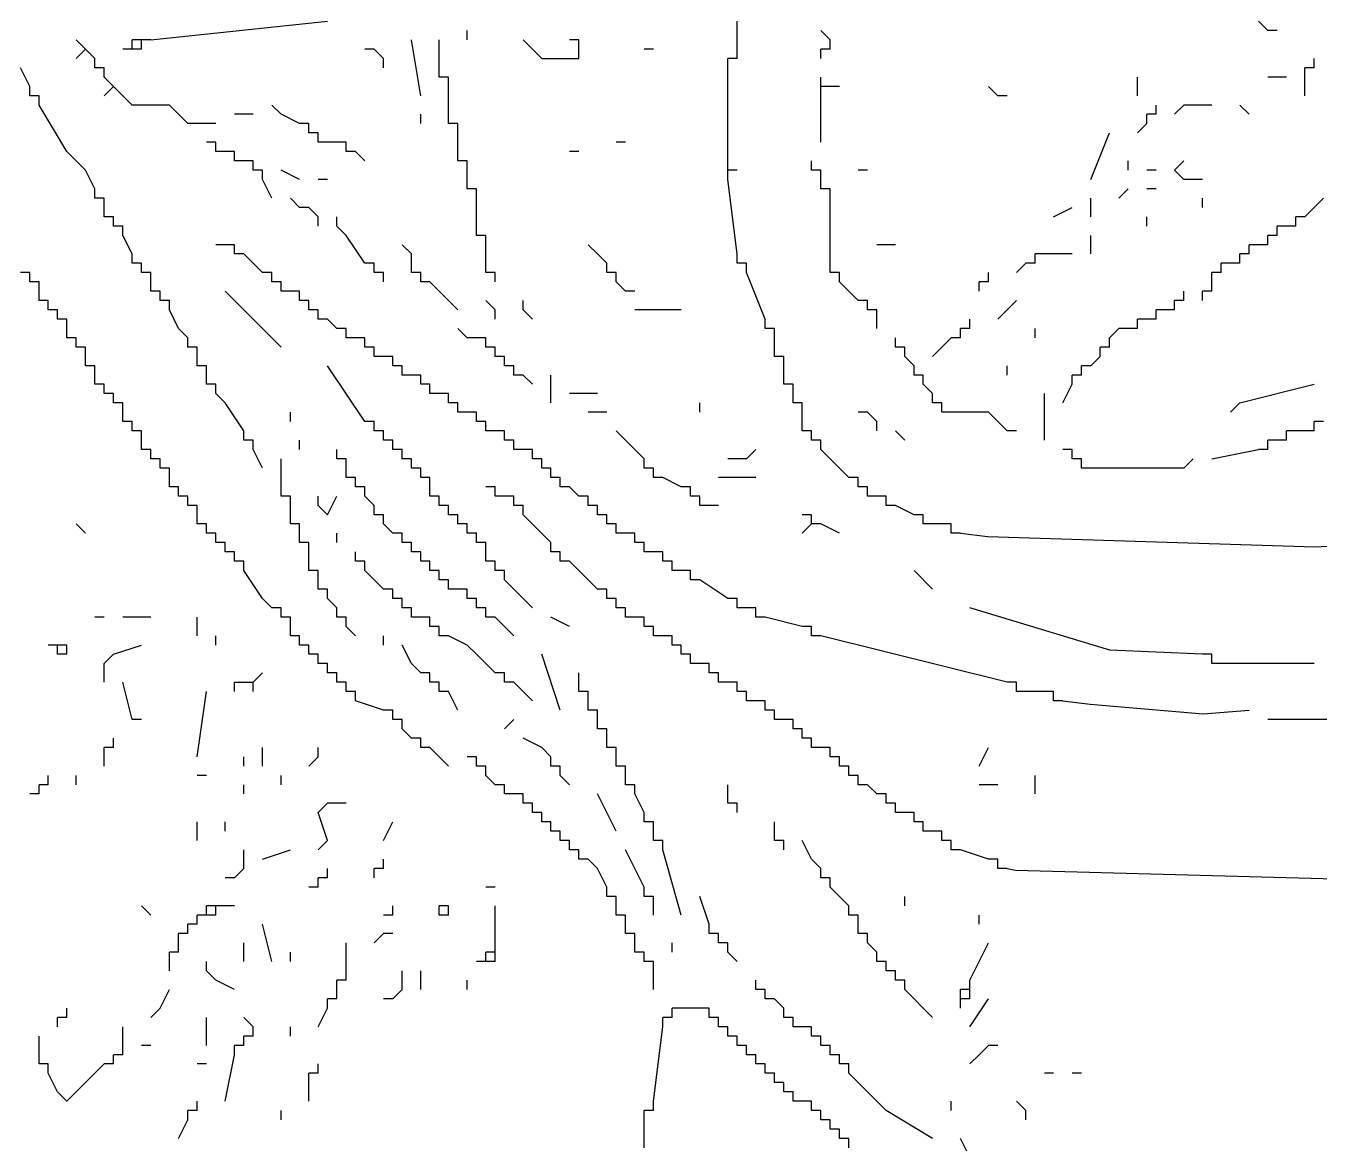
# Model space of a CAD drawing. Extents: x 0.03 to 8.61, y 0.04 to 5.34.
# Drawn here: x 2.468 to 3.441, y 0.522 to 1.361 of the extents above; entities that cross this region are included whole.
import ezdxf

# ---------------------------------------------------------------- set-up
doc = ezdxf.new("R2010")
doc.units = 0

msp = doc.modelspace()

# ---------------------------------------------------------------- linework, layer by layer
at = {"color": 8, "linetype": 'CONTINUOUS'}
for p, q in [((2.562, 1.351), (2.695, 1.365)), ((3.437, 1.225), (3.444, 1.232)), ((3.43, 1.218), (3.423, 1.218)), ((3.423, 1.211), (3.423, 1.218)), ((3.43, 1.218), (3.437, 1.225)), ((3.409, 1.204), (3.409, 1.211)), ((3.423, 1.211), (3.416, 1.211)), ((3.395, 1.197), (3.388, 1.197)), ((3.388, 1.19), (3.388, 1.197)), ((3.402, 1.197), (3.395, 1.197)), ((3.409, 1.204), (3.402, 1.204)), ((3.402, 1.197), (3.402, 1.204)), ((3.388, 1.19), (3.381, 1.19)), ((3.381, 1.183), (3.381, 1.19)), ((3.381, 1.183), (3.374, 1.183)), ((2.478, 1.162), (2.478, 1.169)), ((3.367, 1.176), (3.36, 1.176)), ((3.36, 1.169), (3.36, 1.176)), ((3.36, 1.162), (3.36, 1.169)), ((3.339, 1.155), (3.339, 1.162)), ((3.36, 1.162), (3.353, 1.162)), ((3.353, 1.155), (3.353, 1.162)), ((2.492, 1.141), (2.492, 1.148)), ((3.325, 1.148), (3.318, 1.148)), ((3.318, 1.141), (3.318, 1.148)), ((3.332, 1.148), (3.325, 1.148)), ((3.339, 1.155), (3.332, 1.155)), ((3.332, 1.148), (3.332, 1.155)), ((2.499, 1.141), (2.492, 1.141)), ((3.311, 1.141), (3.304, 1.141)), ((3.304, 1.134), (3.304, 1.141)), ((3.318, 1.141), (3.311, 1.141)), ((3.031, 1.127), (3.031, 1.134)), ((3.283, 1.127), (3.29, 1.134)), ((3.297, 1.134), (3.29, 1.134)), ((3.304, 1.134), (3.297, 1.134)), ((2.506, 1.12), (2.506, 1.127)), ((2.723, 1.127), (2.716, 1.127)), ((2.723, 1.12), (2.723, 1.127)), ((3.031, 1.12), (3.031, 1.127)), ((3.283, 1.12), (3.276, 1.12)), ((3.276, 1.113), (3.276, 1.12)), ((3.283, 1.12), (3.283, 1.127)), ((2.744, 1.113), (2.737, 1.113)), ((2.744, 1.106), (2.744, 1.113)), ((3.038, 1.106), (3.038, 1.113)), ((3.269, 1.106), (3.276, 1.113)), ((2.52, 1.099), (2.52, 1.106)), ((2.751, 1.106), (2.744, 1.106)), ((2.751, 1.099), (2.751, 1.106)), ((2.765, 1.099), (2.758, 1.099)), ((2.765, 1.092), (2.765, 1.099)), ((3.206, 1.099), (3.206, 1.106)), ((3.262, 1.099), (3.255, 1.099)), ((3.255, 1.092), (3.255, 1.099)), ((3.269, 1.106), (3.262, 1.106)), ((3.262, 1.099), (3.262, 1.106)), ((2.772, 1.085), (2.772, 1.092)), ((3.045, 1.085), (3.045, 1.092)), ((3.248, 1.078), (3.255, 1.092)), ((2.786, 1.085), (2.779, 1.085)), ((2.786, 1.078), (2.786, 1.085)), ((3.234, 1.05), (3.234, 1.085)), ((2.793, 1.078), (2.786, 1.078)), ((2.793, 1.071), (2.793, 1.078)), ((2.807, 1.071), (2.8, 1.071)), ((2.807, 1.064), (2.807, 1.071)), ((3.052, 1.071), (3.052, 1.078)), ((3.157, 1.071), (3.157, 1.078)), ((3.192, 1.071), (3.164, 1.071)), ((3.444, 1.064), (3.437, 1.064)), ((3.437, 1.057), (3.437, 1.064)), ((2.555, 1.05), (2.555, 1.057)), ((2.828, 1.057), (2.821, 1.057)), ((2.828, 1.05), (2.828, 1.057)), ((3.423, 1.057), (3.416, 1.057)), ((3.416, 1.05), (3.416, 1.057)), ((3.43, 1.057), (3.423, 1.057)), ((3.437, 1.057), (3.43, 1.057)), ((3.066, 1.043), (3.066, 1.05)), ((3.073, 1.036), (3.066, 1.043)), ((3.255, 1.043), (3.248, 1.043)), ((3.255, 1.036), (3.255, 1.043)), ((3.402, 1.043), (3.395, 1.043)), ((3.409, 1.05), (3.402, 1.05)), ((3.402, 1.043), (3.402, 1.05)), ((3.416, 1.05), (3.409, 1.05)), ((3.08, 1.029), (3.073, 1.036)), ((3.262, 1.036), (3.255, 1.036)), ((3.262, 1.029), (3.262, 1.036)), ((3.087, 1.022), (3.08, 1.029)), ((3.094, 1.022), (3.087, 1.022)), ((3.094, 1.015), (3.094, 1.022)), ((3.269, 1.029), (3.262, 1.029)), ((3.339, 1.029), (3.269, 1.029)), ((2.772, 1.008), (2.772, 1.015)), ((3.101, 1.015), (3.094, 1.015)), ((2.779, 1.001), (2.779, 1.008)), ((3.108, 1.008), (3.101, 1.008)), ((3.115, 1.008), (3.108, 1.008)), ((3.115, 1.001), (3.115, 1.008)), ((2.597, 0.994), (2.597, 1.001)), ((2.786, 0.994), (2.786, 1.001)), ((2.793, 0.994), (2.786, 0.994)), ((3.122, 1.001), (3.115, 1.001)), ((3.136, 0.994), (3.122, 1.001)), ((3.143, 0.994), (3.136, 0.994)), ((3.143, 0.987), (3.143, 0.994)), ((2.674, 0.98), (2.674, 0.987)), ((2.8, 0.987), (2.793, 0.987)), ((3.15, 0.987), (3.143, 0.987)), ((2.807, 0.98), (2.8, 0.98)), ((3.171, 0.98), (3.164, 0.98)), ((2.814, 0.959), (2.814, 0.966)), ((2.772, 0.959), (2.765, 0.959)), ((2.821, 0.959), (2.814, 0.959)), ((2.688, 0.945), (2.688, 0.952)), ((2.779, 0.952), (2.772, 0.952)), ((2.779, 0.945), (2.779, 0.952)), ((2.786, 0.945), (2.779, 0.945)), ((2.786, 0.938), (2.786, 0.945)), ((2.828, 0.952), (2.821, 0.952)), ((2.695, 0.931), (2.695, 0.938)), ((2.702, 0.917), (2.702, 0.924)), ((2.807, 0.931), (2.8, 0.931)), ((2.807, 0.924), (2.807, 0.931)), ((2.814, 0.917), (2.814, 0.924)), ((2.709, 0.917), (2.702, 0.917)), ((2.772, 0.91), (2.772, 0.917)), ((2.835, 0.903), (2.821, 0.917)), ((2.737, 0.896), (2.737, 0.903)), ((2.828, 0.868), (2.828, 0.875)), ((2.842, 0.861), (2.835, 0.868)), ((2.884, 0.861), (2.884, 0.868)), ((2.891, 0.861), (2.884, 0.861)), ((2.891, 0.854), (2.891, 0.861)), ((2.905, 0.826), (2.905, 0.833)), ((2.912, 0.812), (2.912, 0.819)), ((2.933, 0.707), (2.933, 0.714)), ((2.982, 0.686), (2.975, 0.707)), ((3.178, 0.644), (3.192, 0.672)), ((3.136, 0.63), (3.129, 0.637)), ((3.178, 0.63), (3.178, 0.637)), ((2.982, 0.616), (2.982, 0.623)), ((3.143, 0.623), (3.136, 0.63)), ((3.15, 0.616), (3.143, 0.623)), ((3.178, 0.63), (3.171, 0.63)), ((3.171, 0.623), (3.171, 0.63)), ((3.178, 0.609), (3.192, 0.63)), ((2.989, 0.609), (2.989, 0.616)), ((2.996, 0.602), (2.996, 0.609)), ((3.003, 0.595), (3.003, 0.602)), ((3.01, 0.588), (3.01, 0.595)), ((3.185, 0.588), (3.192, 0.595)), ((3.199, 0.595), (3.192, 0.595)), ((3.017, 0.581), (3.017, 0.588)), ((3.178, 0.581), (3.185, 0.588)), ((3.024, 0.574), (3.024, 0.581)), ((3.031, 0.567), (3.031, 0.574)), ((3.038, 0.56), (3.038, 0.567)), ((3.045, 0.553), (3.045, 0.56)), ((3.059, 0.546), (3.059, 0.553)), ((3.066, 0.539), (3.066, 0.546)), ((3.073, 0.532), (3.073, 0.539)), ((3.08, 0.525), (3.08, 0.532))]:
    msp.add_line(p, q, dxfattribs=at)
at = {"color": 7, "linetype": 'CONTINUOUS'}
for p, q in [((3.003, 1.358), (3.003, 1.365)), ((2.8, 1.351), (2.8, 1.358)), ((3.003, 1.344), (3.003, 1.358)), ((2.513, 1.344), (2.506, 1.351)), ((2.506, 1.337), (2.513, 1.344)), ((2.52, 1.337), (2.513, 1.344)), ((2.548, 1.344), (2.541, 1.344)), ((2.555, 1.351), (2.548, 1.351)), ((2.548, 1.344), (2.548, 1.351)), ((2.555, 1.344), (2.548, 1.344)), ((2.562, 1.351), (2.555, 1.351)), ((2.555, 1.344), (2.555, 1.351)), ((2.73, 1.344), (2.723, 1.344)), ((2.737, 1.337), (2.73, 1.344)), ((2.765, 1.309), (2.758, 1.351)), ((2.779, 1.33), (2.779, 1.351)), ((2.849, 1.344), (2.842, 1.351)), ((2.856, 1.337), (2.849, 1.344)), ((2.884, 1.351), (2.877, 1.351)), ((2.884, 1.337), (2.884, 1.351)), ((2.94, 1.344), (2.933, 1.344)), ((3.003, 1.337), (3.003, 1.344)), ((2.52, 1.33), (2.52, 1.337)), ((2.737, 1.33), (2.737, 1.337)), ((2.856, 1.337), (2.884, 1.337)), ((3.003, 1.337), (2.996, 1.337)), ((2.996, 1.33), (2.996, 1.337)), ((2.471, 1.316), (2.464, 1.33)), ((2.527, 1.33), (2.52, 1.33)), ((2.527, 1.323), (2.527, 1.33)), ((2.534, 1.316), (2.527, 1.323)), ((2.779, 1.323), (2.779, 1.33)), ((2.786, 1.323), (2.779, 1.323)), ((2.786, 1.316), (2.786, 1.323)), ((2.996, 1.26), (2.996, 1.33)), ((2.471, 1.309), (2.471, 1.316)), ((2.527, 1.309), (2.534, 1.316)), ((2.541, 1.309), (2.534, 1.316)), ((2.786, 1.295), (2.786, 1.316)), ((2.478, 1.309), (2.471, 1.309)), ((2.478, 1.302), (2.478, 1.309)), ((2.548, 1.302), (2.541, 1.309)), ((2.499, 1.267), (2.478, 1.302)), ((2.576, 1.302), (2.548, 1.302)), ((2.583, 1.295), (2.576, 1.302)), ((2.59, 1.288), (2.583, 1.295)), ((2.639, 1.295), (2.625, 1.295)), ((2.66, 1.295), (2.653, 1.302)), ((2.674, 1.288), (2.66, 1.295)), ((2.765, 1.288), (2.765, 1.295)), ((2.786, 1.288), (2.786, 1.295)), ((2.611, 1.288), (2.59, 1.288)), ((2.681, 1.288), (2.674, 1.288)), ((2.681, 1.281), (2.681, 1.288)), ((2.793, 1.288), (2.786, 1.288)), ((2.793, 1.281), (2.793, 1.288)), ((2.688, 1.281), (2.681, 1.281)), ((2.688, 1.274), (2.688, 1.281)), ((2.793, 1.267), (2.793, 1.281)), ((2.506, 1.26), (2.499, 1.267)), ((2.611, 1.274), (2.604, 1.274)), ((2.611, 1.267), (2.611, 1.274)), ((2.618, 1.267), (2.611, 1.267)), ((2.625, 1.267), (2.618, 1.267)), ((2.625, 1.26), (2.625, 1.267)), ((2.695, 1.274), (2.688, 1.274)), ((2.702, 1.274), (2.695, 1.274)), ((2.709, 1.274), (2.702, 1.274)), ((2.709, 1.267), (2.709, 1.274)), ((2.716, 1.267), (2.709, 1.267)), ((2.723, 1.26), (2.716, 1.267)), ((2.793, 1.26), (2.793, 1.267)), ((2.884, 1.267), (2.877, 1.267)), ((2.919, 1.274), (2.912, 1.274)), ((2.513, 1.253), (2.506, 1.26)), ((2.632, 1.26), (2.625, 1.26)), ((2.639, 1.26), (2.632, 1.26)), ((2.639, 1.253), (2.639, 1.26)), ((2.8, 1.26), (2.793, 1.26)), ((2.8, 1.253), (2.8, 1.26)), ((2.996, 1.253), (2.996, 1.26)), ((2.52, 1.239), (2.513, 1.253)), ((2.646, 1.253), (2.639, 1.253)), ((2.646, 1.246), (2.646, 1.253)), ((2.653, 1.232), (2.646, 1.246)), ((2.674, 1.246), (2.66, 1.253)), ((2.695, 1.246), (2.688, 1.246)), ((2.8, 1.246), (2.8, 1.253)), ((2.8, 1.239), (2.8, 1.246)), ((3.003, 1.253), (2.996, 1.253)), ((2.996, 1.246), (2.996, 1.253)), ((3.003, 1.19), (2.996, 1.246)), ((2.52, 1.232), (2.52, 1.239)), ((2.807, 1.239), (2.8, 1.239)), ((2.807, 1.232), (2.807, 1.239)), ((2.527, 1.232), (2.52, 1.232)), ((2.527, 1.225), (2.527, 1.232)), ((2.674, 1.225), (2.667, 1.232)), ((2.807, 1.211), (2.807, 1.232)), ((2.527, 1.218), (2.527, 1.225)), ((2.534, 1.218), (2.527, 1.218)), ((2.534, 1.211), (2.534, 1.218)), ((2.681, 1.225), (2.674, 1.225)), ((2.688, 1.218), (2.681, 1.225)), ((2.688, 1.211), (2.688, 1.218)), ((2.702, 1.211), (2.702, 1.218)), ((2.541, 1.211), (2.534, 1.211)), ((2.541, 1.204), (2.541, 1.211)), ((2.709, 1.204), (2.702, 1.211)), ((2.807, 1.204), (2.807, 1.211)), ((2.548, 1.19), (2.541, 1.204)), ((2.618, 1.197), (2.611, 1.197)), ((2.625, 1.197), (2.618, 1.197)), ((2.625, 1.19), (2.625, 1.197)), ((2.723, 1.183), (2.709, 1.204)), ((2.758, 1.19), (2.751, 1.197)), ((2.814, 1.204), (2.807, 1.204)), ((2.814, 1.197), (2.814, 1.204)), ((2.814, 1.183), (2.814, 1.197)), ((2.898, 1.19), (2.891, 1.197)), ((2.548, 1.183), (2.548, 1.19)), ((2.632, 1.19), (2.625, 1.19)), ((2.639, 1.183), (2.632, 1.19)), ((2.758, 1.183), (2.758, 1.19)), ((2.905, 1.183), (2.898, 1.19)), ((3.003, 1.183), (3.003, 1.19)), ((2.555, 1.183), (2.548, 1.183)), ((2.555, 1.176), (2.555, 1.183)), ((2.646, 1.176), (2.639, 1.183)), ((2.73, 1.183), (2.723, 1.183)), ((2.73, 1.176), (2.73, 1.183)), ((2.758, 1.176), (2.758, 1.183)), ((2.814, 1.176), (2.814, 1.183)), ((2.905, 1.176), (2.905, 1.183)), ((3.01, 1.183), (3.003, 1.183)), ((3.01, 1.176), (3.01, 1.183)), ((3.073, 1.176), (3.073, 1.183)), ((2.562, 1.176), (2.555, 1.176)), ((2.562, 1.169), (2.562, 1.176)), ((2.562, 1.162), (2.562, 1.169)), ((2.653, 1.176), (2.646, 1.176)), ((2.653, 1.169), (2.653, 1.176)), ((2.66, 1.169), (2.653, 1.169)), ((2.66, 1.162), (2.66, 1.169)), ((2.737, 1.176), (2.73, 1.176)), ((2.737, 1.169), (2.737, 1.176)), ((2.765, 1.176), (2.758, 1.176)), ((2.765, 1.169), (2.765, 1.176)), ((2.772, 1.169), (2.765, 1.169)), ((2.786, 1.155), (2.772, 1.169)), ((2.821, 1.176), (2.814, 1.176)), ((2.821, 1.169), (2.821, 1.176)), ((2.912, 1.176), (2.905, 1.176)), ((2.912, 1.169), (2.912, 1.176)), ((2.919, 1.162), (2.912, 1.169)), ((3.024, 1.141), (3.01, 1.176)), ((3.08, 1.176), (3.073, 1.176)), ((3.08, 1.169), (3.08, 1.176)), ((3.094, 1.155), (3.08, 1.169)), ((2.569, 1.162), (2.562, 1.162)), ((2.569, 1.155), (2.569, 1.162)), ((2.625, 1.155), (2.618, 1.162)), ((2.667, 1.162), (2.66, 1.162)), ((2.674, 1.162), (2.667, 1.162)), ((2.674, 1.155), (2.674, 1.162)), ((2.926, 1.162), (2.919, 1.162)), ((2.485, 1.155), (2.478, 1.155)), ((2.576, 1.155), (2.569, 1.155)), ((2.576, 1.148), (2.576, 1.155)), ((2.583, 1.134), (2.576, 1.148)), ((2.639, 1.141), (2.625, 1.155)), ((2.681, 1.155), (2.674, 1.155)), ((2.681, 1.148), (2.681, 1.155)), ((2.688, 1.148), (2.681, 1.148)), ((2.688, 1.141), (2.688, 1.148)), ((2.793, 1.148), (2.786, 1.155)), ((2.821, 1.148), (2.814, 1.155)), ((2.821, 1.141), (2.821, 1.148)), ((2.842, 1.148), (2.842, 1.155)), ((2.849, 1.141), (2.842, 1.148)), ((2.961, 1.148), (2.926, 1.148)), ((2.499, 1.134), (2.499, 1.141)), ((2.646, 1.134), (2.639, 1.141)), ((2.695, 1.141), (2.688, 1.141)), ((2.702, 1.134), (2.695, 1.141)), ((3.024, 1.134), (3.024, 1.141)), ((2.59, 1.127), (2.583, 1.134)), ((2.66, 1.12), (2.646, 1.134)), ((2.709, 1.134), (2.702, 1.134)), ((2.709, 1.127), (2.709, 1.134)), ((2.8, 1.127), (2.793, 1.134)), ((3.031, 1.134), (3.024, 1.134)), ((2.513, 1.113), (2.513, 1.12)), ((2.59, 1.12), (2.59, 1.127)), ((2.597, 1.12), (2.59, 1.12)), ((2.597, 1.113), (2.597, 1.12)), ((2.716, 1.127), (2.709, 1.127)), ((2.73, 1.12), (2.723, 1.12)), ((2.73, 1.113), (2.73, 1.12)), ((2.807, 1.127), (2.8, 1.127)), ((2.814, 1.127), (2.807, 1.127)), ((2.814, 1.12), (2.814, 1.127)), ((2.821, 1.12), (2.814, 1.12)), ((2.821, 1.113), (2.821, 1.12)), ((3.031, 1.113), (3.031, 1.12)), ((2.597, 1.106), (2.597, 1.113)), ((2.737, 1.113), (2.73, 1.113)), ((2.828, 1.113), (2.821, 1.113)), ((2.828, 1.106), (2.828, 1.113)), ((3.038, 1.113), (3.031, 1.113)), ((2.52, 1.092), (2.52, 1.099)), ((2.604, 1.106), (2.597, 1.106)), ((2.604, 1.099), (2.604, 1.106)), ((2.604, 1.092), (2.604, 1.099)), ((2.723, 1.064), (2.695, 1.106)), ((2.758, 1.099), (2.751, 1.099)), ((2.835, 1.106), (2.828, 1.106)), ((2.835, 1.099), (2.835, 1.106)), ((2.842, 1.099), (2.835, 1.099)), ((2.849, 1.092), (2.842, 1.099)), ((2.863, 1.078), (2.863, 1.099)), ((3.038, 1.099), (3.038, 1.106)), ((3.038, 1.092), (3.038, 1.099)), ((2.527, 1.092), (2.52, 1.092)), ((2.611, 1.092), (2.604, 1.092)), ((2.611, 1.085), (2.611, 1.092)), ((2.772, 1.092), (2.765, 1.092)), ((3.045, 1.092), (3.038, 1.092)), ((3.381, 1.078), (3.437, 1.092)), ((2.618, 1.078), (2.611, 1.085)), ((2.779, 1.085), (2.772, 1.085)), ((2.898, 1.085), (2.877, 1.085)), ((3.045, 1.078), (3.045, 1.085)), ((2.541, 1.071), (2.541, 1.078)), ((2.632, 1.057), (2.618, 1.078)), ((2.667, 1.064), (2.667, 1.071)), ((2.8, 1.071), (2.793, 1.071)), ((2.905, 1.071), (2.891, 1.071)), ((2.975, 1.071), (2.975, 1.078)), ((3.052, 1.078), (3.045, 1.078)), ((3.052, 1.064), (3.052, 1.071)), ((3.374, 1.071), (3.381, 1.078)), ((2.548, 1.064), (2.541, 1.064)), ((2.73, 1.064), (2.723, 1.064)), ((2.73, 1.057), (2.73, 1.064)), ((2.814, 1.064), (2.807, 1.064)), ((2.814, 1.057), (2.814, 1.064)), ((3.052, 1.057), (3.052, 1.064)), ((2.632, 1.05), (2.632, 1.057)), ((2.737, 1.057), (2.73, 1.057)), ((2.737, 1.05), (2.737, 1.057)), ((2.821, 1.057), (2.814, 1.057)), ((2.933, 1.036), (2.912, 1.057)), ((3.059, 1.057), (3.052, 1.057)), ((3.059, 1.05), (3.059, 1.057)), ((2.555, 1.043), (2.555, 1.05)), ((2.562, 1.043), (2.555, 1.043)), ((2.639, 1.05), (2.632, 1.05)), ((2.639, 1.043), (2.639, 1.05)), ((2.646, 1.029), (2.639, 1.043)), ((2.674, 1.043), (2.674, 1.05)), ((2.702, 1.036), (2.702, 1.043)), ((2.744, 1.05), (2.737, 1.05)), ((2.744, 1.043), (2.744, 1.05)), ((2.751, 1.043), (2.744, 1.043)), ((2.751, 1.036), (2.751, 1.043)), ((2.835, 1.05), (2.828, 1.05)), ((2.835, 1.043), (2.835, 1.05)), ((2.842, 1.043), (2.835, 1.043)), ((2.849, 1.043), (2.842, 1.043)), ((2.849, 1.036), (2.849, 1.043)), ((3.01, 1.036), (3.017, 1.043)), ((3.066, 1.05), (3.059, 1.05)), ((3.36, 1.036), (3.395, 1.043)), ((2.66, 1.015), (2.66, 1.036)), ((2.709, 1.036), (2.702, 1.036)), ((2.709, 1.029), (2.709, 1.036)), ((2.758, 1.036), (2.751, 1.036)), ((2.758, 1.029), (2.758, 1.036)), ((2.856, 1.036), (2.849, 1.036)), ((2.856, 1.029), (2.856, 1.036)), ((2.933, 1.029), (2.933, 1.036)), ((3.01, 1.036), (2.996, 1.036)), ((3.339, 1.029), (3.346, 1.036)), ((2.576, 1.015), (2.576, 1.022)), ((2.709, 1.022), (2.709, 1.029)), ((2.716, 1.022), (2.709, 1.022)), ((2.765, 1.029), (2.758, 1.029)), ((2.765, 1.022), (2.765, 1.029)), ((2.772, 1.022), (2.765, 1.022)), ((2.772, 1.015), (2.772, 1.022)), ((2.863, 1.029), (2.856, 1.029)), ((2.863, 1.022), (2.863, 1.029)), ((2.87, 1.022), (2.863, 1.022)), ((2.87, 1.015), (2.87, 1.022)), ((2.94, 1.029), (2.933, 1.029)), ((2.94, 1.022), (2.94, 1.029)), ((2.947, 1.022), (2.94, 1.022)), ((2.961, 1.015), (2.947, 1.022)), ((3.017, 1.022), (2.989, 1.022)), ((2.583, 1.015), (2.576, 1.015)), ((2.66, 1.008), (2.66, 1.015)), ((2.723, 1.008), (2.723, 1.015)), ((2.821, 1.015), (2.814, 1.015)), ((2.821, 1.008), (2.821, 1.015)), ((2.877, 1.015), (2.87, 1.015)), ((2.884, 1.008), (2.877, 1.015)), ((2.968, 1.015), (2.961, 1.015)), ((2.968, 1.008), (2.968, 1.015)), ((2.667, 1.008), (2.66, 1.008)), ((2.667, 1.001), (2.667, 1.008)), ((2.688, 1.001), (2.688, 1.008)), ((2.695, 0.994), (2.702, 1.008)), ((2.73, 1.001), (2.723, 1.008)), ((2.828, 1.008), (2.821, 1.008)), ((2.835, 1.008), (2.828, 1.008)), ((2.835, 1.001), (2.835, 1.008)), ((2.891, 1.008), (2.884, 1.008)), ((2.891, 1.001), (2.891, 1.008)), ((2.975, 1.008), (2.968, 1.008)), ((2.975, 1.001), (2.975, 1.008)), ((2.597, 0.987), (2.597, 0.994)), ((2.667, 0.994), (2.667, 1.001)), ((2.667, 0.987), (2.667, 0.994)), ((2.695, 0.994), (2.688, 1.001)), ((2.73, 0.994), (2.73, 1.001)), ((2.737, 0.994), (2.73, 0.994)), ((2.737, 0.987), (2.737, 0.994)), ((2.793, 0.987), (2.793, 0.994)), ((2.842, 1.001), (2.835, 1.001)), ((2.842, 0.994), (2.842, 1.001)), ((2.863, 0.973), (2.842, 0.994)), ((2.898, 1.001), (2.891, 1.001)), ((2.898, 0.994), (2.898, 1.001)), ((2.905, 0.994), (2.898, 0.994)), ((2.905, 0.987), (2.905, 0.994)), ((2.982, 1.001), (2.975, 1.001)), ((2.989, 1.001), (2.982, 1.001)), ((3.059, 0.994), (3.052, 0.994)), ((3.059, 0.987), (3.059, 0.994)), ((2.604, 0.987), (2.597, 0.987)), ((2.674, 0.987), (2.667, 0.987)), ((2.8, 0.98), (2.8, 0.987)), ((2.912, 0.987), (2.905, 0.987)), ((2.912, 0.98), (2.912, 0.987)), ((3.052, 0.98), (3.059, 0.987)), ((3.066, 0.987), (3.059, 0.987)), ((3.08, 0.98), (3.066, 0.987)), ((2.611, 0.98), (2.604, 0.98)), ((2.674, 0.973), (2.674, 0.98)), ((2.681, 0.973), (2.674, 0.973)), ((2.751, 0.973), (2.751, 0.98)), ((2.807, 0.973), (2.807, 0.98)), ((2.814, 0.973), (2.807, 0.973)), ((2.814, 0.966), (2.814, 0.973)), ((2.863, 0.966), (2.863, 0.973)), ((2.919, 0.98), (2.912, 0.98)), ((2.926, 0.98), (2.919, 0.98)), ((2.926, 0.973), (2.926, 0.98)), ((2.933, 0.973), (2.926, 0.973)), ((2.933, 0.966), (2.933, 0.973)), ((2.681, 0.959), (2.681, 0.966)), ((2.87, 0.966), (2.863, 0.966)), ((2.87, 0.959), (2.87, 0.966)), ((2.94, 0.966), (2.933, 0.966)), ((2.947, 0.966), (2.94, 0.966)), ((2.947, 0.959), (2.947, 0.966)), ((2.681, 0.952), (2.681, 0.959)), ((2.821, 0.952), (2.821, 0.959)), ((2.877, 0.959), (2.87, 0.959)), ((2.884, 0.952), (2.877, 0.959)), ((2.954, 0.959), (2.947, 0.959)), ((2.954, 0.952), (2.954, 0.959)), ((2.646, 0.931), (2.632, 0.952)), ((2.688, 0.952), (2.681, 0.952)), ((2.688, 0.938), (2.688, 0.945)), ((2.828, 0.945), (2.828, 0.952)), ((2.849, 0.924), (2.828, 0.945)), ((2.891, 0.945), (2.884, 0.952)), ((2.898, 0.938), (2.891, 0.945)), ((2.961, 0.952), (2.954, 0.952)), ((2.968, 0.952), (2.961, 0.952)), ((2.968, 0.945), (2.968, 0.952)), ((2.975, 0.945), (2.968, 0.945)), ((2.996, 0.931), (2.975, 0.945)), ((3.15, 0.938), (3.136, 0.952)), ((2.695, 0.938), (2.688, 0.938)), ((2.744, 0.938), (2.737, 0.938)), ((2.744, 0.931), (2.744, 0.938)), ((2.793, 0.938), (2.786, 0.938)), ((2.905, 0.938), (2.898, 0.938)), ((2.905, 0.931), (2.905, 0.938)), ((2.653, 0.924), (2.646, 0.931)), ((2.702, 0.924), (2.695, 0.931)), ((2.751, 0.931), (2.744, 0.931)), ((2.758, 0.917), (2.758, 0.924)), ((2.814, 0.924), (2.807, 0.924)), ((2.912, 0.931), (2.905, 0.931)), ((2.912, 0.924), (2.912, 0.931)), ((2.919, 0.924), (2.912, 0.924)), ((2.919, 0.917), (2.919, 0.924)), ((3.003, 0.931), (2.996, 0.931)), ((3.003, 0.924), (3.003, 0.931)), ((3.01, 0.924), (3.003, 0.924)), ((3.017, 0.924), (3.01, 0.924)), ((3.017, 0.917), (3.017, 0.924)), ((3.28329, 0.89216), (3.178, 0.924)), ((2.527, 0.917), (2.52, 0.917)), ((2.562, 0.917), (2.541, 0.917)), ((2.597, 0.903), (2.597, 0.917)), ((2.821, 0.917), (2.814, 0.917)), ((2.877, 0.91), (2.863, 0.917)), ((2.926, 0.917), (2.919, 0.917)), ((2.933, 0.917), (2.926, 0.917)), ((2.933, 0.91), (2.933, 0.917)), ((3.024, 0.917), (3.017, 0.917)), ((3.052, 0.91), (3.024, 0.917)), ((2.94, 0.91), (2.933, 0.91)), ((2.94, 0.903), (2.94, 0.91)), ((3.059, 0.91), (3.052, 0.91)), ((3.059, 0.903), (3.059, 0.91)), ((2.492, 0.896), (2.485, 0.896)), ((2.499, 0.896), (2.492, 0.896)), ((2.492, 0.889), (2.492, 0.896)), ((2.499, 0.889), (2.499, 0.896)), ((2.534, 0.889), (2.555, 0.896)), ((2.611, 0.896), (2.611, 0.903)), ((2.674, 0.903), (2.667, 0.903)), ((2.674, 0.896), (2.674, 0.903)), ((2.681, 0.896), (2.674, 0.896)), ((2.681, 0.889), (2.681, 0.896)), ((2.758, 0.882), (2.751, 0.896)), ((2.807, 0.889), (2.8, 0.896)), ((2.947, 0.903), (2.94, 0.903)), ((2.954, 0.903), (2.947, 0.903)), ((2.954, 0.896), (2.954, 0.903)), ((2.961, 0.896), (2.954, 0.896)), ((2.961, 0.889), (2.961, 0.896)), ((3.066, 0.903), (3.059, 0.903)), ((3.206, 0.868), (3.066, 0.903)), ((2.499, 0.889), (2.492, 0.889)), ((2.527, 0.882), (2.534, 0.889)), ((2.688, 0.889), (2.681, 0.889)), ((2.688, 0.882), (2.688, 0.889)), ((2.814, 0.882), (2.807, 0.889)), ((2.968, 0.889), (2.961, 0.889)), ((2.968, 0.882), (2.968, 0.889)), ((3.353, 0.889), (3.28329, 0.89216)), ((3.36, 0.889), (3.353, 0.889)), ((3.36, 0.882), (3.36, 0.889)), ((2.695, 0.882), (2.688, 0.882)), ((2.695, 0.875), (2.695, 0.882)), ((2.765, 0.875), (2.758, 0.882)), ((2.821, 0.875), (2.814, 0.882)), ((2.975, 0.882), (2.968, 0.882)), ((2.982, 0.882), (2.975, 0.882)), ((2.982, 0.875), (2.982, 0.882)), ((3.367, 0.882), (3.36, 0.882)), ((3.437, 0.882), (3.367, 0.882)), ((2.548, 0.84), (2.541, 0.868)), ((2.625, 0.861), (2.625, 0.868)), ((2.625, 0.868), (2.639, 0.868)), ((2.639, 0.861), (2.639, 0.868)), ((2.702, 0.875), (2.695, 0.875)), ((2.702, 0.868), (2.702, 0.875)), ((2.709, 0.868), (2.702, 0.868)), ((2.709, 0.861), (2.709, 0.868)), ((2.884, 0.868), (2.884, 0.875)), ((2.989, 0.875), (2.982, 0.875)), ((2.989, 0.868), (2.989, 0.875)), ((2.996, 0.868), (2.989, 0.868)), ((3.003, 0.868), (2.996, 0.868)), ((3.003, 0.861), (3.003, 0.868)), ((3.213, 0.868), (3.206, 0.868)), ((3.213, 0.861), (3.213, 0.868)), ((2.597, 0.812), (2.604, 0.861)), ((2.716, 0.861), (2.709, 0.861)), ((2.716, 0.854), (2.716, 0.861)), ((2.849, 0.854), (2.842, 0.861)), ((3.01, 0.861), (3.003, 0.861)), ((3.01, 0.854), (3.01, 0.861)), ((3.22, 0.861), (3.213, 0.861)), ((3.234, 0.861), (3.22, 0.861)), ((3.241, 0.861), (3.234, 0.861)), ((3.241, 0.854), (3.241, 0.861)), ((2.737, 0.847), (2.716, 0.854)), ((2.898, 0.84), (2.898, 0.847)), ((3.017, 0.854), (3.01, 0.854)), ((3.024, 0.854), (3.017, 0.854)), ((3.024, 0.847), (3.024, 0.854)), ((3.031, 0.847), (3.024, 0.847)), ((3.031, 0.84), (3.031, 0.847)), ((3.248, 0.854), (3.241, 0.854)), ((3.248, 0.854), (3.26838, 0.85153)), ((3.26838, 0.85153), (3.35347, 0.84416)), ((3.35347, 0.84416), (3.388, 0.847)), ((2.555, 0.84), (2.548, 0.84)), ((2.828, 0.833), (2.835, 0.84)), ((3.038, 0.84), (3.031, 0.84)), ((3.045, 0.84), (3.038, 0.84)), ((3.045, 0.833), (3.045, 0.84)), ((3.57, 0.84), (3.402, 0.84)), ((2.758, 0.826), (2.751, 0.833)), ((3.052, 0.833), (3.045, 0.833)), ((3.052, 0.826), (3.052, 0.833)), ((2.534, 0.819), (2.527, 0.819)), ((2.527, 0.812), (2.527, 0.819)), ((2.534, 0.819), (2.534, 0.826)), ((2.646, 0.805), (2.646, 0.819)), ((2.688, 0.812), (2.688, 0.819)), ((2.772, 0.819), (2.765, 0.819)), ((2.856, 0.819), (2.842, 0.826)), ((2.863, 0.812), (2.856, 0.819)), ((2.912, 0.819), (2.905, 0.819)), ((3.059, 0.826), (3.052, 0.826)), ((3.059, 0.819), (3.059, 0.826)), ((3.066, 0.819), (3.059, 0.819)), ((3.073, 0.819), (3.066, 0.819)), ((3.073, 0.812), (3.073, 0.819)), ((2.527, 0.805), (2.527, 0.812)), ((2.632, 0.805), (2.632, 0.812)), ((2.681, 0.805), (2.688, 0.812)), ((2.786, 0.805), (2.779, 0.812)), ((2.807, 0.812), (2.8, 0.812)), ((2.807, 0.805), (2.807, 0.812)), ((2.863, 0.805), (2.863, 0.812)), ((2.912, 0.805), (2.912, 0.812)), ((3.08, 0.812), (3.073, 0.812)), ((3.08, 0.805), (3.08, 0.812)), ((2.485, 0.791), (2.485, 0.798)), ((2.506, 0.791), (2.506, 0.798)), ((2.604, 0.798), (2.597, 0.798)), ((2.814, 0.805), (2.807, 0.805)), ((2.814, 0.798), (2.814, 0.805)), ((2.821, 0.791), (2.814, 0.798)), ((2.87, 0.805), (2.863, 0.805)), ((2.87, 0.798), (2.87, 0.805)), ((2.877, 0.791), (2.87, 0.798)), ((2.919, 0.805), (2.912, 0.805)), ((2.919, 0.791), (2.919, 0.798)), ((3.087, 0.805), (3.08, 0.805)), ((3.087, 0.798), (3.087, 0.805)), ((3.094, 0.798), (3.087, 0.798)), ((3.094, 0.791), (3.094, 0.798)), ((3.227, 0.784), (3.227, 0.798)), ((2.485, 0.791), (2.478, 0.791)), ((2.478, 0.784), (2.478, 0.791)), ((2.632, 0.784), (2.632, 0.791)), ((2.828, 0.791), (2.821, 0.791)), ((2.828, 0.784), (2.828, 0.791)), ((2.926, 0.791), (2.919, 0.791)), ((2.996, 0.784), (2.996, 0.791)), ((3.101, 0.791), (3.094, 0.791)), ((3.108, 0.784), (3.101, 0.791)), ((2.478, 0.784), (2.471, 0.784)), ((2.835, 0.784), (2.828, 0.784)), ((2.842, 0.784), (2.835, 0.784)), ((2.996, 0.777), (2.996, 0.784)), ((3.115, 0.784), (3.108, 0.784)), ((3.115, 0.777), (3.115, 0.784)), ((2.688, 0.77), (2.695, 0.777)), ((2.695, 0.749), (2.688, 0.77)), ((2.709, 0.777), (2.695, 0.777)), ((2.849, 0.777), (2.842, 0.777)), ((2.849, 0.77), (2.849, 0.777)), ((2.856, 0.77), (2.849, 0.77)), ((2.856, 0.763), (2.856, 0.77)), ((2.933, 0.763), (2.933, 0.77)), ((3.003, 0.777), (2.996, 0.777)), ((3.003, 0.77), (3.003, 0.777)), ((3.122, 0.777), (3.115, 0.777)), ((3.122, 0.77), (3.122, 0.777)), ((3.129, 0.77), (3.122, 0.77)), ((3.136, 0.77), (3.129, 0.77)), ((3.136, 0.763), (3.136, 0.77)), ((2.597, 0.749), (2.597, 0.763)), ((2.618, 0.756), (2.618, 0.763)), ((2.737, 0.749), (2.744, 0.763)), ((2.863, 0.763), (2.856, 0.763)), ((2.863, 0.756), (2.863, 0.763)), ((2.94, 0.763), (2.933, 0.763)), ((3.031, 0.756), (3.031, 0.763)), ((3.143, 0.763), (3.136, 0.763)), ((3.143, 0.756), (3.143, 0.763)), ((2.688, 0.742), (2.695, 0.749)), ((2.87, 0.756), (2.863, 0.756)), ((2.87, 0.749), (2.87, 0.756)), ((2.877, 0.749), (2.87, 0.749)), ((2.877, 0.742), (2.877, 0.749)), ((2.94, 0.749), (2.94, 0.756)), ((2.947, 0.749), (2.94, 0.749)), ((3.031, 0.749), (3.031, 0.756)), ((3.038, 0.749), (3.031, 0.749)), ((3.038, 0.742), (3.038, 0.749)), ((3.059, 0.735), (3.052, 0.749)), ((3.15, 0.756), (3.143, 0.756)), ((3.157, 0.756), (3.15, 0.756)), ((3.157, 0.749), (3.157, 0.756)), ((3.164, 0.749), (3.157, 0.749)), ((3.164, 0.742), (3.164, 0.749)), ((2.632, 0.728), (2.632, 0.742)), ((2.646, 0.735), (2.667, 0.742)), ((2.961, 0.693), (2.947, 0.742)), ((3.171, 0.742), (3.164, 0.742)), ((3.192, 0.735), (3.171, 0.742)), ((2.737, 0.728), (2.737, 0.735)), ((2.891, 0.735), (2.884, 0.735)), ((2.898, 0.728), (2.891, 0.735)), ((3.066, 0.728), (3.059, 0.735)), ((3.199, 0.735), (3.192, 0.735)), ((3.199, 0.728), (3.199, 0.735)), ((2.625, 0.721), (2.618, 0.721)), ((2.625, 0.721), (2.632, 0.728)), ((2.695, 0.721), (2.688, 0.721)), ((2.688, 0.714), (2.688, 0.721)), ((2.695, 0.721), (2.695, 0.728)), ((2.737, 0.728), (2.73, 0.728)), ((2.73, 0.721), (2.73, 0.728)), ((2.905, 0.714), (2.898, 0.728)), ((3.066, 0.721), (3.066, 0.728)), ((3.073, 0.721), (3.066, 0.721)), ((3.073, 0.714), (3.073, 0.721)), ((3.206, 0.728), (3.199, 0.728)), ((3.206, 0.728), (3.2123, 0.7266)), ((3.2123, 0.7266), (4.214, 0.7)), ((2.688, 0.714), (2.681, 0.714)), ((2.821, 0.714), (2.814, 0.714)), ((2.905, 0.707), (2.905, 0.714)), ((3.08, 0.707), (3.073, 0.714)), ((2.912, 0.707), (2.905, 0.707)), ((2.94, 0.7), (2.94, 0.707)), ((3.087, 0.7), (3.08, 0.707)), ((3.129, 0.7), (3.129, 0.707)), ((2.562, 0.693), (2.555, 0.7)), ((2.597, 0.686), (2.597, 0.693)), ((2.611, 0.7), (2.604, 0.7)), ((2.604, 0.693), (2.604, 0.7)), ((2.611, 0.693), (2.604, 0.693)), ((2.618, 0.7), (2.611, 0.7)), ((2.611, 0.693), (2.611, 0.7)), ((2.625, 0.7), (2.618, 0.7)), ((2.744, 0.693), (2.737, 0.693)), ((2.744, 0.693), (2.744, 0.7)), ((2.786, 0.7), (2.779, 0.7)), ((2.786, 0.693), (2.786, 0.7)), ((2.821, 0.672), (2.821, 0.7)), ((2.912, 0.693), (2.912, 0.7)), ((2.919, 0.693), (2.912, 0.693)), ((2.919, 0.686), (2.919, 0.693)), ((3.087, 0.693), (3.087, 0.7)), ((3.094, 0.693), (3.087, 0.693)), ((3.094, 0.686), (3.094, 0.693)), ((3.185, 0.686), (3.185, 0.693)), ((2.597, 0.686), (2.59, 0.686)), ((2.59, 0.679), (2.59, 0.686)), ((2.653, 0.658), (2.646, 0.686)), ((2.919, 0.679), (2.919, 0.686)), ((3.094, 0.679), (3.094, 0.686)), ((2.59, 0.679), (2.583, 0.679)), ((2.583, 0.672), (2.583, 0.679)), ((2.583, 0.665), (2.583, 0.672)), ((2.632, 0.658), (2.632, 0.672)), ((2.709, 0.651), (2.709, 0.672)), ((2.73, 0.672), (2.737, 0.679)), ((2.744, 0.679), (2.737, 0.679)), ((2.821, 0.665), (2.821, 0.672)), ((2.926, 0.665), (2.926, 0.672)), ((3.101, 0.679), (3.094, 0.679)), ((3.101, 0.672), (3.101, 0.679)), ((3.108, 0.665), (3.101, 0.672)), ((2.583, 0.665), (2.576, 0.665)), ((2.576, 0.658), (2.576, 0.665)), ((2.667, 0.658), (2.667, 0.665)), ((2.821, 0.665), (2.814, 0.665)), ((2.814, 0.658), (2.814, 0.665)), ((2.821, 0.658), (2.821, 0.665)), ((2.933, 0.665), (2.926, 0.665)), ((2.933, 0.658), (2.933, 0.665)), ((3.108, 0.658), (3.108, 0.665)), ((2.576, 0.651), (2.576, 0.658)), ((2.604, 0.651), (2.604, 0.658)), ((2.814, 0.658), (2.807, 0.658)), ((2.821, 0.658), (2.814, 0.658)), ((2.94, 0.658), (2.933, 0.658)), ((3.115, 0.658), (3.108, 0.658)), ((3.115, 0.651), (3.115, 0.658)), ((2.611, 0.644), (2.604, 0.651)), ((2.625, 0.637), (2.611, 0.644)), ((2.709, 0.644), (2.702, 0.644)), ((2.702, 0.637), (2.702, 0.644)), ((2.709, 0.644), (2.709, 0.651)), ((2.751, 0.637), (2.751, 0.651)), ((2.765, 0.637), (2.765, 0.651)), ((2.8, 0.637), (2.8, 0.644)), ((2.94, 0.637), (2.94, 0.651)), ((3.122, 0.651), (3.115, 0.651)), ((3.122, 0.644), (3.122, 0.651)), ((3.129, 0.644), (3.122, 0.644)), ((3.129, 0.637), (3.129, 0.644)), ((3.178, 0.637), (3.178, 0.644)), ((2.569, 0.623), (2.576, 0.637)), ((2.702, 0.63), (2.702, 0.637)), ((2.744, 0.63), (2.751, 0.637)), ((3.178, 0.637), (3.171, 0.637)), ((3.171, 0.63), (3.171, 0.637)), ((2.499, 0.616), (2.499, 0.623)), ((2.562, 0.616), (2.569, 0.623)), ((2.688, 0.609), (2.695, 0.623)), ((2.702, 0.63), (2.695, 0.63)), ((2.695, 0.623), (2.695, 0.63)), ((2.744, 0.63), (2.737, 0.63)), ((2.499, 0.616), (2.492, 0.616)), ((2.492, 0.609), (2.492, 0.616)), ((2.604, 0.595), (2.604, 0.616)), ((2.639, 0.609), (2.632, 0.616)), ((2.989, 0.616), (2.982, 0.616)), ((2.541, 0.595), (2.541, 0.609)), ((2.667, 0.602), (2.667, 0.609)), ((2.996, 0.609), (2.989, 0.609)), ((2.478, 0.588), (2.478, 0.602)), ((2.541, 0.588), (2.541, 0.595)), ((2.562, 0.595), (2.555, 0.595)), ((2.632, 0.595), (2.625, 0.595)), ((2.625, 0.588), (2.625, 0.595)), ((2.632, 0.595), (2.632, 0.602)), ((3.003, 0.602), (2.996, 0.602)), ((3.01, 0.595), (3.003, 0.595)), ((2.478, 0.581), (2.478, 0.588)), ((2.541, 0.588), (2.534, 0.588)), ((2.534, 0.581), (2.534, 0.588)), ((3.017, 0.588), (3.01, 0.588)), ((2.485, 0.581), (2.478, 0.581)), ((2.485, 0.574), (2.485, 0.581)), ((2.492, 0.56), (2.485, 0.574)), ((2.513, 0.567), (2.52, 0.574)), ((2.52, 0.574), (2.527, 0.581)), ((2.534, 0.581), (2.527, 0.581)), ((2.688, 0.574), (2.681, 0.574)), ((2.681, 0.567), (2.681, 0.574)), ((2.688, 0.574), (2.688, 0.581)), ((3.024, 0.581), (3.017, 0.581)), ((3.031, 0.574), (3.024, 0.574)), ((2.499, 0.553), (2.513, 0.567)), ((2.681, 0.553), (2.681, 0.567)), ((3.038, 0.567), (3.031, 0.567)), ((2.499, 0.553), (2.492, 0.56)), ((3.045, 0.56), (3.038, 0.56)), ((2.597, 0.546), (2.59, 0.546)), ((2.59, 0.539), (2.59, 0.546)), ((2.597, 0.546), (2.597, 0.553)), ((3.052, 0.553), (3.045, 0.553)), ((3.059, 0.553), (3.052, 0.553)), ((3.066, 0.546), (3.059, 0.546)), ((2.583, 0.525), (2.59, 0.539)), ((3.073, 0.539), (3.066, 0.539)), ((3.08, 0.532), (3.073, 0.532)), ((3.087, 0.525), (3.08, 0.525)), ((3.087, 0.518), (3.087, 0.525))]:
    msp.add_line(p, q, dxfattribs=at)
at = {"color": 12, "linetype": 'CONTINUOUS'}
for p, q in [((3.402, 1.358), (3.395, 1.365)), ((3.073, 1.351), (3.066, 1.358)), ((3.409, 1.358), (3.402, 1.358)), ((3.073, 1.344), (3.066, 1.344)), ((3.066, 1.337), (3.066, 1.344)), ((3.073, 1.344), (3.073, 1.351)), ((3.437, 1.33), (3.437, 1.337)), ((3.066, 1.316), (3.066, 1.323)), ((3.304, 1.309), (3.304, 1.323)), ((3.416, 1.323), (3.402, 1.323)), ((3.437, 1.33), (3.43, 1.33)), ((3.43, 1.323), (3.43, 1.33)), ((3.43, 1.309), (3.43, 1.323)), ((3.073, 1.316), (3.066, 1.316)), ((3.066, 1.309), (3.066, 1.316)), ((3.08, 1.316), (3.073, 1.316)), ((3.199, 1.309), (3.192, 1.316)), ((3.066, 1.274), (3.066, 1.309)), ((3.206, 1.309), (3.199, 1.309)), ((3.318, 1.295), (3.311, 1.295)), ((3.311, 1.288), (3.311, 1.295)), ((3.318, 1.295), (3.318, 1.302)), ((3.332, 1.295), (3.339, 1.302)), ((3.36, 1.302), (3.339, 1.302)), ((3.388, 1.295), (3.381, 1.302)), ((3.304, 1.281), (3.311, 1.288)), ((3.269, 1.246), (3.283, 1.281)), ((3.059, 1.253), (3.059, 1.26)), ((3.297, 1.253), (3.297, 1.26)), ((3.332, 1.253), (3.339, 1.26)), ((3.066, 1.253), (3.059, 1.253)), ((3.066, 1.246), (3.066, 1.253)), ((3.101, 1.253), (3.094, 1.253)), ((3.318, 1.253), (3.311, 1.253)), ((3.339, 1.246), (3.332, 1.253)), ((3.353, 1.246), (3.339, 1.246)), ((3.073, 1.239), (3.066, 1.239)), ((3.073, 1.232), (3.073, 1.239)), ((3.29, 1.232), (3.297, 1.239)), ((3.318, 1.239), (3.311, 1.239)), ((3.073, 1.183), (3.073, 1.232)), ((3.269, 1.218), (3.269, 1.232)), ((3.353, 1.225), (3.353, 1.232)), ((3.241, 1.218), (3.255, 1.225)), ((3.311, 1.211), (3.311, 1.218)), ((3.416, 1.211), (3.409, 1.211)), ((3.122, 1.197), (3.108, 1.197)), ((3.269, 1.19), (3.269, 1.204)), ((3.234, 1.19), (3.227, 1.19)), ((3.227, 1.183), (3.227, 1.19)), ((3.255, 1.19), (3.234, 1.19)), ((3.213, 1.176), (3.22, 1.183)), ((3.227, 1.183), (3.22, 1.183)), ((3.374, 1.183), (3.367, 1.183)), ((3.367, 1.176), (3.367, 1.183)), ((2.471, 1.176), (2.464, 1.176)), ((2.471, 1.169), (2.471, 1.176)), ((2.478, 1.169), (2.471, 1.169)), ((3.192, 1.169), (3.185, 1.169)), ((3.185, 1.162), (3.185, 1.169)), ((3.192, 1.169), (3.192, 1.176)), ((2.478, 1.155), (2.478, 1.162)), ((2.485, 1.148), (2.485, 1.155)), ((2.492, 1.148), (2.485, 1.148)), ((3.101, 1.155), (3.094, 1.155)), ((3.101, 1.148), (3.101, 1.155)), ((3.108, 1.148), (3.101, 1.148)), ((3.108, 1.141), (3.108, 1.148)), ((3.199, 1.141), (3.206, 1.148)), ((3.206, 1.148), (3.213, 1.155)), ((3.178, 1.134), (3.178, 1.141)), ((2.499, 1.127), (2.499, 1.134)), ((3.178, 1.134), (3.171, 1.134)), ((3.171, 1.127), (3.171, 1.134)), ((3.227, 1.127), (3.227, 1.134)), ((2.506, 1.127), (2.499, 1.127)), ((2.513, 1.12), (2.506, 1.12)), ((3.122, 1.12), (3.122, 1.127)), ((3.129, 1.12), (3.122, 1.12)), ((3.129, 1.113), (3.129, 1.12)), ((3.15, 1.113), (3.157, 1.12)), ((3.157, 1.12), (3.164, 1.127)), ((3.171, 1.127), (3.164, 1.127)), ((2.513, 1.106), (2.513, 1.113)), ((3.136, 1.106), (3.129, 1.113)), ((2.52, 1.106), (2.513, 1.106)), ((3.136, 1.099), (3.136, 1.106)), ((3.143, 1.099), (3.136, 1.099)), ((3.143, 1.092), (3.143, 1.099)), ((2.527, 1.085), (2.527, 1.092)), ((3.15, 1.085), (3.143, 1.092)), ((2.534, 1.085), (2.527, 1.085)), ((2.534, 1.078), (2.534, 1.085)), ((3.15, 1.078), (3.15, 1.085)), ((2.541, 1.078), (2.534, 1.078)), ((2.541, 1.064), (2.541, 1.071)), ((3.101, 1.071), (3.094, 1.071)), ((3.108, 1.064), (3.101, 1.071)), ((3.157, 1.078), (3.15, 1.078)), ((3.164, 1.071), (3.157, 1.071)), ((3.199, 1.064), (3.192, 1.071)), ((2.548, 1.057), (2.548, 1.064)), ((3.108, 1.057), (3.108, 1.064)), ((3.206, 1.057), (3.199, 1.064)), ((2.555, 1.057), (2.548, 1.057)), ((3.129, 1.05), (3.122, 1.057)), ((3.213, 1.057), (3.206, 1.057)), ((2.562, 1.036), (2.562, 1.043)), ((2.569, 1.036), (2.562, 1.036)), ((2.569, 1.029), (2.569, 1.036)), ((2.576, 1.029), (2.569, 1.029)), ((2.576, 1.022), (2.576, 1.029)), ((2.716, 1.015), (2.716, 1.022)), ((2.583, 1.008), (2.583, 1.015)), ((2.723, 1.015), (2.716, 1.015)), ((3.101, 1.008), (3.101, 1.015)), ((2.59, 1.008), (2.583, 1.008)), ((2.59, 1.001), (2.59, 1.008)), ((2.779, 1.008), (2.772, 1.008)), ((2.597, 1.001), (2.59, 1.001)), ((2.786, 1.001), (2.779, 1.001)), ((2.604, 0.98), (2.604, 0.987)), ((2.744, 0.98), (2.737, 0.987)), ((3.157, 0.987), (3.15, 0.987)), ((3.164, 0.987), (3.157, 0.987)), ((3.164, 0.98), (3.164, 0.987)), ((2.611, 0.973), (2.611, 0.98)), ((2.618, 0.973), (2.611, 0.973)), ((2.618, 0.966), (2.618, 0.973)), ((2.681, 0.966), (2.681, 0.973)), ((2.702, 0.973), (2.702, 0.98)), ((2.751, 0.98), (2.744, 0.98)), ((2.758, 0.973), (2.751, 0.973)), ((2.758, 0.966), (2.758, 0.973)), ((3.171, 0.98), (3.19138, 0.97753)), ((3.19138, 0.97753), (3.43729, 0.96984)), ((3.43729, 0.96984), (3.507, 0.973)), ((2.625, 0.966), (2.618, 0.966)), ((2.625, 0.959), (2.625, 0.966)), ((2.716, 0.959), (2.716, 0.966)), ((2.765, 0.966), (2.758, 0.966)), ((2.765, 0.959), (2.765, 0.966)), ((2.632, 0.959), (2.625, 0.959)), ((2.632, 0.952), (2.632, 0.959)), ((2.723, 0.959), (2.716, 0.959)), ((2.723, 0.952), (2.723, 0.959)), ((2.772, 0.952), (2.772, 0.959)), ((2.73, 0.945), (2.723, 0.952)), ((2.737, 0.938), (2.73, 0.945)), ((2.8, 0.938), (2.793, 0.938)), ((2.8, 0.931), (2.8, 0.938)), ((2.66, 0.924), (2.653, 0.924)), ((2.66, 0.917), (2.66, 0.924)), ((2.751, 0.924), (2.751, 0.931)), ((2.758, 0.924), (2.751, 0.924)), ((2.667, 0.917), (2.66, 0.917)), ((2.667, 0.91), (2.667, 0.917)), ((2.709, 0.91), (2.709, 0.917)), ((2.772, 0.917), (2.765, 0.917)), ((2.667, 0.903), (2.667, 0.91)), ((2.716, 0.903), (2.709, 0.91)), ((2.779, 0.91), (2.772, 0.91)), ((2.779, 0.903), (2.779, 0.91)), ((2.87, 0.847), (2.856, 0.889)), ((2.772, 0.875), (2.765, 0.875)), ((2.772, 0.868), (2.772, 0.875)), ((2.779, 0.868), (2.772, 0.868)), ((2.779, 0.861), (2.779, 0.868)), ((2.828, 0.875), (2.821, 0.875)), ((2.835, 0.868), (2.828, 0.868)), ((2.786, 0.861), (2.779, 0.861)), ((2.793, 0.847), (2.786, 0.861)), ((2.744, 0.847), (2.737, 0.847)), ((2.744, 0.84), (2.744, 0.847)), ((2.891, 0.847), (2.891, 0.854)), ((2.898, 0.847), (2.891, 0.847)), ((2.751, 0.84), (2.744, 0.84)), ((2.751, 0.833), (2.751, 0.84)), ((2.898, 0.833), (2.898, 0.84)), ((2.905, 0.833), (2.898, 0.833)), ((2.765, 0.826), (2.758, 0.826)), ((2.765, 0.819), (2.765, 0.826)), ((2.779, 0.812), (2.772, 0.819)), ((2.905, 0.819), (2.905, 0.826)), ((2.919, 0.798), (2.919, 0.805)), ((2.926, 0.784), (2.926, 0.791)), ((2.842, 0.777), (2.842, 0.784)), ((2.912, 0.756), (2.898, 0.784)), ((2.933, 0.77), (2.926, 0.784)), ((2.94, 0.756), (2.94, 0.763)), ((2.947, 0.742), (2.947, 0.749)), ((2.933, 0.714), (2.919, 0.742)), ((2.94, 0.707), (2.933, 0.707)), ((2.94, 0.693), (2.94, 0.7)), ((2.982, 0.679), (2.982, 0.686)), ((2.954, 0.665), (2.954, 0.672)), ((2.989, 0.679), (2.982, 0.679)), ((2.989, 0.672), (2.989, 0.679)), ((2.996, 0.672), (2.989, 0.672)), ((2.996, 0.665), (2.996, 0.672)), ((3.003, 0.658), (2.996, 0.665)), ((3.017, 0.637), (3.017, 0.644)), ((3.024, 0.637), (3.017, 0.637)), ((3.024, 0.63), (3.024, 0.637)), ((3.031, 0.63), (3.024, 0.63)), ((3.038, 0.623), (3.031, 0.63)), ((3.038, 0.616), (3.038, 0.623)), ((3.045, 0.616), (3.038, 0.616)), ((3.045, 0.609), (3.045, 0.616)), ((3.052, 0.609), (3.045, 0.609)), ((3.059, 0.609), (3.052, 0.609)), ((3.059, 0.602), (3.059, 0.609)), ((3.066, 0.602), (3.059, 0.602)), ((3.066, 0.595), (3.066, 0.602)), ((3.073, 0.595), (3.066, 0.595)), ((3.073, 0.588), (3.073, 0.595)), ((3.08, 0.588), (3.073, 0.588)), ((3.08, 0.581), (3.08, 0.588)), ((3.087, 0.581), (3.08, 0.581)), ((3.087, 0.574), (3.087, 0.581)), ((3.108, 0.553), (3.087, 0.574)), ((3.241, 0.574), (3.234, 0.574)), ((3.262, 0.574), (3.255, 0.574)), ((3.115, 0.546), (3.108, 0.553)), ((3.15, 0.525), (3.115, 0.546)), ((3.164, 0.546), (3.164, 0.553)), ((3.22, 0.546), (3.213, 0.553)), ((3.22, 0.539), (3.22, 0.546)), ((3.185, 0.497), (3.171, 0.525))]:
    msp.add_line(p, q, dxfattribs=at)
at = {"color": 3, "linetype": 'CONTINUOUS'}
for p, q in [((3.066, 1.239), (3.066, 1.246)), ((3.108, 1.134), (3.108, 1.141)), ((2.8, 0.896), (2.786, 0.903)), ((2.639, 0.868), (2.646, 0.875)), ((3.185, 0.805), (3.192, 0.819)), ((3.199, 0.791), (3.185, 0.791)), ((2.779, 0.693), (2.779, 0.7)), ((2.786, 0.693), (2.779, 0.693)), ((2.961, 0.623), (2.954, 0.623)), ((2.954, 0.616), (2.954, 0.623)), ((2.954, 0.616), (2.947, 0.616)), ((2.947, 0.609), (2.947, 0.616)), ((2.94, 0.553), (2.947, 0.609)), ((2.66, 0.539), (2.66, 0.546)), ((2.94, 0.546), (2.933, 0.546)), ((2.933, 0.539), (2.933, 0.546)), ((2.94, 0.546), (2.94, 0.553)), ((2.933, 0.518), (2.933, 0.539))]:
    msp.add_line(p, q, dxfattribs=at)
at = {"color": 5, "linetype": 'CONTINUOUS'}
for p, q in [((2.513, 0.98), (2.506, 0.987)), ((2.765, 0.917), (2.758, 0.917)), ((2.786, 0.903), (2.779, 0.903)), ((2.527, 0.868), (2.527, 0.882)), ((2.66, 0.791), (2.66, 0.798)), ((2.884, 0.742), (2.877, 0.742)), ((2.884, 0.735), (2.884, 0.742)), ((2.912, 0.7), (2.912, 0.707)), ((2.604, 0.693), (2.597, 0.693)), ((2.926, 0.679), (2.919, 0.679)), ((2.926, 0.672), (2.926, 0.679)), ((2.94, 0.651), (2.94, 0.658)), ((2.982, 0.623), (2.961, 0.623)), ((2.639, 0.602), (2.632, 0.602))]:
    msp.add_line(p, q, dxfattribs=at)
at = {"color": 1, "linetype": 'CONTINUOUS'}
for p, q in [((2.639, 0.602), (2.639, 0.609)), ((2.618, 0.553), (2.625, 0.588)), ((2.604, 0.581), (2.597, 0.581))]:
    msp.add_line(p, q, dxfattribs=at)

doc.saveas('drawing.dxf')
